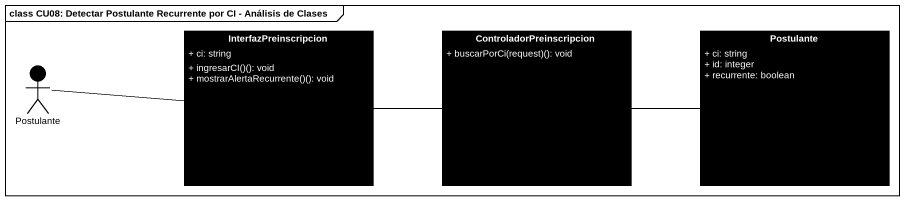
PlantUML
@startuml
mainframe class CU08: Detectar Postulante Recurrente por CI - Análisis de Clases
allowmixing
hide circle
hide empty members
skinparam classAttributeIconSize 0
class InterfazPreinscripcion #000000 {
  + ci: string
  + ingresarCI()(): void
  + mostrarAlertaRecurrente()(): void
}
class ControladorPreinscripcion #000000 {
  + buscarPorCi(request)(): void
}
class Postulante #000000 {
  + ci: string
  + id: integer
  + recurrente: boolean
}
actor "Postulante" as Postulante_2 #000000
InterfazPreinscripcion -right- ControladorPreinscripcion
ControladorPreinscripcion -right- Postulante
Postulante_2 -right- InterfazPreinscripcion
@enduml
